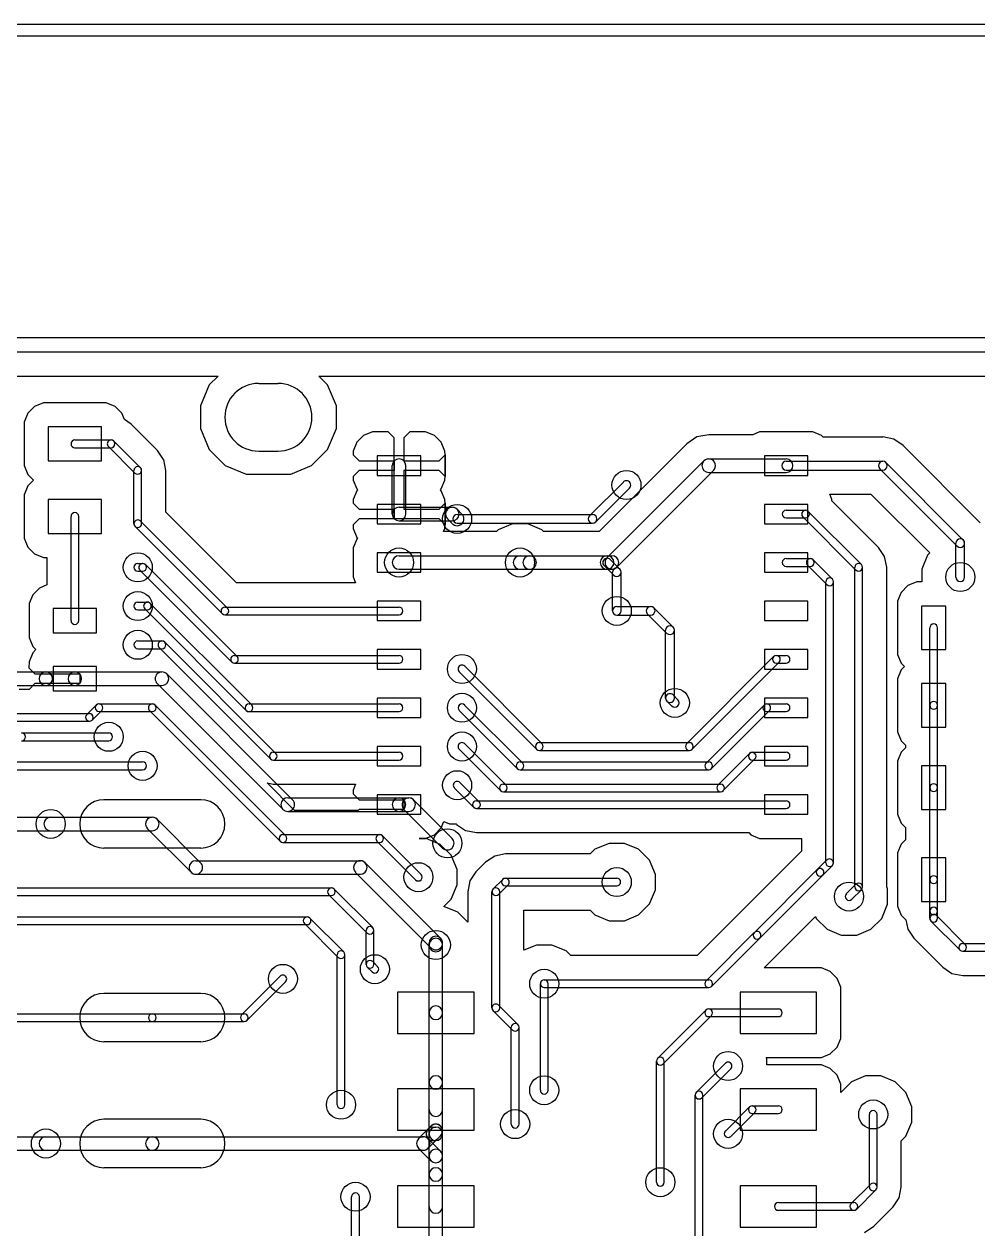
# Model space of a CAD drawing. Extents: x -29274 to 69862, y 24345 to 162744.
# Drawn here: x 45875 to 55732, y 68638 to 81080 of the extents above; entities that cross this region are included whole.
import ezdxf

# ---------------------------------------------------------------- set-up
doc = ezdxf.new("R2010")
doc.units = 0
doc.layers.add('BLACK', color=1, linetype='CONTINUOUS')

msp = doc.modelspace()

# ---------------------------------------------------------------- linework, layer by layer
at = {"layer": 'BLACK'}
for p, q in [((-8500, 81080), (61650, 81080)), ((-8500, 80960), (61650, 80960)), ((-7900, 77845), (61650, 77845)), ((-7900, 77695), (61650, 77695)), ((45688, 77445), (47879, 77445)), ((45688, 77445), (47879, 77445)), ((47879, 77445), (47788, 77354)), ((47879, 77445), (47788, 77354)), ((49012, 77353), (48920, 77445)), ((48920, 77445), (59890, 77445)), ((49012, 77353), (48920, 77445)), ((48920, 77445), (59890, 77445)), ((47788, 77354), (47698, 77137)), ((47788, 77354), (47698, 77137)), ((48300, 77370), (48500, 77370)), ((49102, 77137), (49012, 77353)), ((49102, 77137), (49012, 77353)), ((46076, 77169), (45984, 77131)), ((46076, 77169), (45984, 77131)), ((46626, 77169), (46076, 77169)), ((46626, 77169), (46076, 77169)), ((46725, 77169), (46626, 77169)), ((46725, 77169), (46626, 77169)), ((46816, 77131), (46725, 77169)), ((46816, 77131), (46725, 77169)), ((45914, 77061), (45876, 76970)), ((45914, 77061), (45876, 76970)), ((45984, 77131), (45914, 77061)), ((45984, 77131), (45914, 77061)), ((46886, 77061), (46816, 77131)), ((46886, 77061), (46816, 77131)), ((46913, 76995), (46886, 77061)), ((46913, 76995), (46886, 77061)), ((47698, 77137), (47698, 76903)), ((47698, 77137), (47698, 76903)), ((49102, 76903), (49102, 77137)), ((49102, 76903), (49102, 77137)), ((45876, 76970), (45876, 76871)), ((45876, 76970), (45876, 76871)), ((46675, 76920), (46125, 76920)), ((46125, 76920), (46125, 76570)), ((46675, 76570), (46675, 76920)), ((46980, 76950), (46913, 76995)), ((46980, 76950), (46913, 76995)), ((47254, 76676), (46980, 76950)), ((47254, 76676), (46980, 76950)), ((47698, 76903), (47788, 76687)), ((47698, 76903), (47788, 76687)), ((49012, 76686), (49102, 76903)), ((49012, 76686), (49102, 76903)), ((45876, 76871), (45876, 76521)), ((45876, 76871), (45876, 76521)), ((46400, 76785), (46774, 76785)), ((47077, 76499), (46803, 76773)), ((49384, 76831), (49314, 76761)), ((49384, 76831), (49314, 76761)), ((49475, 76869), (49384, 76831)), ((49475, 76869), (49384, 76831)), ((49574, 76869), (49475, 76869)), ((49574, 76869), (49475, 76869)), ((49638, 76870), (49574, 76869)), ((49638, 76870), (49574, 76869)), ((49700, 76808), (49638, 76870)), ((49700, 76808), (49638, 76870)), ((49700, 76570), (49700, 76808)), ((49700, 76570), (49700, 76808)), ((49862, 76870), (49800, 76808)), ((49862, 76870), (49800, 76808)), ((49800, 76808), (49800, 76570)), ((49800, 76808), (49800, 76570)), ((49926, 76869), (49862, 76870)), ((49926, 76869), (49862, 76870)), ((50025, 76869), (49926, 76869)), ((50025, 76869), (49926, 76869)), ((50116, 76831), (50025, 76869)), ((50116, 76831), (50025, 76869)), ((50186, 76761), (50116, 76831)), ((50186, 76761), (50116, 76831)), ((52828, 76816), (52724, 76746)), ((52828, 76816), (52724, 76746)), ((52950, 76840), (52828, 76816)), ((52950, 76840), (52828, 76816)), ((53405, 76840), (52950, 76840)), ((53405, 76840), (52950, 76840)), ((53476, 76869), (53405, 76840)), ((53476, 76869), (53405, 76840)), ((53926, 76869), (53476, 76869)), ((53926, 76869), (53476, 76869)), ((54025, 76869), (53926, 76869)), ((54025, 76869), (53926, 76869)), ((54116, 76831), (54025, 76869)), ((54116, 76831), (54025, 76869)), ((54132, 76815), (54116, 76831)), ((54132, 76815), (54116, 76831)), ((54745, 76815), (54132, 76815)), ((54745, 76815), (54132, 76815)), ((54750, 76816), (54745, 76815)), ((54750, 76816), (54745, 76815)), ((54863, 76793), (54750, 76816)), ((54863, 76793), (54750, 76816)), ((54959, 76729), (54863, 76793)), ((54959, 76729), (54863, 76793)), ((46400, 76705), (46774, 76705)), ((47021, 76443), (46747, 76717)), ((47255, 76675), (47254, 76676)), ((47255, 76675), (47254, 76676)), ((47317, 76582), (47255, 76675)), ((47317, 76582), (47255, 76675)), ((47788, 76687), (47953, 76521)), ((47788, 76687), (47953, 76521)), ((48300, 76670), (48500, 76670)), ((48846, 76521), (49012, 76686)), ((48846, 76521), (49012, 76686)), ((49276, 76669), (49275, 76632)), ((49276, 76669), (49275, 76632)), ((49314, 76761), (49276, 76669)), ((49314, 76761), (49276, 76669)), ((50224, 76669), (50186, 76761)), ((50224, 76669), (50186, 76761)), ((50225, 76632), (50224, 76669)), ((50225, 76632), (50224, 76669)), ((52724, 76746), (51818, 75840)), ((52724, 76746), (51818, 75840)), ((55756, 75931), (54959, 76729)), ((55756, 75931), (54959, 76729)), ((45876, 76521), (45914, 76429)), ((45876, 76521), (45914, 76429)), ((46125, 76570), (46675, 76570)), ((47318, 76581), (47317, 76582)), ((47318, 76581), (47317, 76582)), ((47339, 76471), (47318, 76581)), ((47339, 76471), (47318, 76581)), ((47953, 76521), (48170, 76431)), ((47953, 76521), (48170, 76431)), ((48630, 76431), (48846, 76521)), ((48630, 76431), (48846, 76521)), ((49275, 76632), (49337, 76570)), ((49275, 76632), (49337, 76570)), ((49337, 76570), (49700, 76570)), ((49337, 76570), (49700, 76570)), ((49975, 76620), (49525, 76620)), ((49525, 76620), (49525, 76420)), ((49680, 76020), (49680, 76520)), ((49700, 76470), (49700, 76570)), ((49700, 76570), (49700, 76470)), ((49700, 76470), (49700, 76570)), ((49700, 76570), (49700, 76470)), ((49800, 76570), (50163, 76570)), ((49800, 76570), (50163, 76570)), ((49820, 76020), (49820, 76520)), ((49975, 76420), (49975, 76620)), ((50163, 76570), (50225, 76632)), ((50163, 76570), (50225, 76632)), ((50225, 76408), (50225, 76632)), ((50225, 76632), (50225, 76408)), ((50225, 76408), (50225, 76632)), ((50225, 76632), (50225, 76408)), ((51901, 75570), (52900, 76569)), ((52950, 76590), (53750, 76590)), ((53975, 76620), (53525, 76620)), ((53525, 76620), (53525, 76420)), ((53750, 76565), (54750, 76565)), ((53975, 76420), (53975, 76620)), ((54782, 76551), (55581, 75752)), ((45914, 76429), (45973, 76370)), ((45914, 76429), (45973, 76370)), ((47010, 75920), (47010, 76470)), ((47090, 75920), (47090, 76470)), ((47340, 76470), (47339, 76471)), ((47340, 76470), (47339, 76471)), ((47340, 76041), (47340, 76470)), ((47340, 76041), (47340, 76470)), ((48170, 76431), (48404, 76431)), ((48170, 76431), (48404, 76431)), ((48404, 76431), (48630, 76431)), ((48404, 76431), (48630, 76431)), ((49337, 76470), (49275, 76408)), ((49337, 76470), (49275, 76408)), ((49275, 76408), (49276, 76371)), ((49275, 76408), (49276, 76371)), ((49700, 76470), (49337, 76470)), ((49700, 76470), (49337, 76470)), ((49525, 76420), (49975, 76420)), ((49700, 76308), (49700, 76470)), ((49700, 76308), (49700, 76470)), ((50163, 76470), (49800, 76470)), ((49800, 76470), (49800, 76308)), ((50163, 76470), (49800, 76470)), ((49800, 76470), (49800, 76308)), ((50225, 76408), (50163, 76470)), ((50225, 76408), (50163, 76470)), ((50224, 76371), (50225, 76408)), ((50224, 76371), (50225, 76408)), ((52000, 75471), (52999, 76470)), ((52950, 76450), (53750, 76450)), ((53525, 76420), (53975, 76420)), ((53750, 76475), (54750, 76475)), ((54719, 76488), (55518, 75689)), ((45914, 76311), (45876, 76220)), ((45914, 76311), (45876, 76220)), ((45973, 76370), (45914, 76311)), ((45973, 76370), (45914, 76311)), ((49276, 76371), (49314, 76279)), ((49276, 76371), (49314, 76279)), ((49314, 76279), (49323, 76270)), ((49314, 76279), (49323, 76270)), ((49323, 76270), (49314, 76261)), ((49323, 76270), (49314, 76261)), ((49700, 76232), (49700, 76308)), ((49700, 76232), (49700, 76308)), ((49800, 76308), (49800, 76232)), ((49800, 76308), (49800, 76232)), ((50177, 76270), (50186, 76279)), ((50177, 76270), (50186, 76279)), ((50186, 76261), (50177, 76270)), ((50186, 76261), (50177, 76270)), ((50186, 76279), (50224, 76371)), ((50186, 76279), (50224, 76371)), ((51719, 76002), (52068, 76351)), ((51782, 75939), (52131, 76288)), ((45876, 76220), (45876, 76121)), ((45876, 76220), (45876, 76121)), ((46675, 76170), (46125, 76170)), ((46125, 76170), (46125, 75820)), ((46675, 75820), (46675, 76170)), ((49276, 76169), (49275, 76132)), ((49276, 76169), (49275, 76132)), ((49314, 76261), (49276, 76169)), ((49314, 76261), (49276, 76169)), ((49700, 76070), (49700, 76232)), ((49700, 76070), (49700, 76232)), ((49800, 76232), (49800, 76070)), ((49800, 76232), (49800, 76070)), ((50224, 76169), (50186, 76261)), ((50224, 76169), (50186, 76261)), ((50225, 76132), (50224, 76169)), ((50225, 76132), (50224, 76169)), ((54224, 76169), (54200, 76225)), ((54200, 76225), (54627, 76225)), ((54224, 76169), (54200, 76225)), ((54200, 76225), (54627, 76225)), ((54224, 76156), (54224, 76169)), ((54224, 76156), (54224, 76169)), ((54704, 75676), (54224, 76156)), ((54704, 75676), (54224, 76156)), ((54627, 76225), (55234, 75619)), ((54627, 76225), (55234, 75619)), ((45876, 76121), (45876, 75771)), ((45876, 76121), (45876, 75771)), ((48070, 75310), (47340, 76041)), ((48070, 75310), (47340, 76041)), ((49275, 76132), (49337, 76070)), ((49275, 76132), (49337, 76070)), ((49337, 76070), (49700, 76070)), ((49337, 76070), (49700, 76070)), ((49975, 76120), (49525, 76120)), ((49525, 76120), (49525, 75920)), ((49700, 75970), (49700, 76070)), ((49700, 76070), (49700, 75970)), ((49700, 75970), (49700, 76070)), ((49700, 76070), (49700, 75970)), ((49750, 76090), (50300, 76090)), ((49800, 76070), (50163, 76070)), ((49800, 76070), (50163, 76070)), ((49975, 75920), (49975, 76120)), ((50163, 76070), (50225, 76132)), ((50163, 76070), (50225, 76132)), ((50225, 75908), (50225, 76132)), ((50225, 76132), (50225, 75908)), ((50225, 75908), (50225, 76132)), ((50225, 76132), (50225, 75908)), ((50399, 76020), (50350, 76069)), ((53975, 76120), (53525, 76120)), ((53525, 76120), (53525, 75920)), ((53750, 76060), (53950, 76060)), ((53975, 75920), (53975, 76120)), ((53979, 76048), (54528, 75499)), ((46360, 74921), (46360, 75995)), ((46440, 74921), (46440, 75995)), ((47978, 75049), (47079, 75948)), ((49337, 75970), (49275, 75908)), ((49337, 75970), (49275, 75908)), ((49275, 75908), (49276, 75871)), ((49275, 75908), (49276, 75871)), ((49650, 75970), (49337, 75970)), ((49650, 75970), (49337, 75970)), ((49525, 75920), (49975, 75920)), ((49700, 75970), (49650, 75970)), ((49700, 75970), (49650, 75970)), ((49800, 75970), (49700, 75970)), ((49800, 75970), (49700, 75970)), ((49750, 75950), (50300, 75950)), ((49850, 75970), (49800, 75970)), ((49850, 75970), (49800, 75970)), ((50163, 75970), (49850, 75970)), ((50163, 75970), (49850, 75970)), ((50225, 75908), (50163, 75970)), ((50225, 75908), (50163, 75970)), ((50224, 75871), (50225, 75908)), ((50224, 75871), (50225, 75908)), ((50300, 75921), (50251, 75970)), ((50350, 76015), (51750, 76015)), ((50350, 75925), (51750, 75925)), ((50921, 75919), (50774, 75858)), ((50921, 75919), (50774, 75858)), ((51080, 75919), (50921, 75919)), ((51080, 75919), (50921, 75919)), ((51226, 75858), (51080, 75919)), ((51226, 75858), (51080, 75919)), ((53525, 75920), (53975, 75920)), ((53750, 75980), (53950, 75980)), ((53922, 75991), (54471, 75442)), ((46125, 75820), (46675, 75820)), ((47921, 74992), (47022, 75891)), ((49276, 75871), (49314, 75779)), ((49276, 75871), (49314, 75779)), ((49314, 75779), (49323, 75770)), ((49314, 75779), (49323, 75770)), ((50211, 75840), (50224, 75871)), ((50211, 75840), (50224, 75871)), ((50756, 75840), (50211, 75840)), ((50756, 75840), (50211, 75840)), ((50774, 75858), (50756, 75840)), ((50774, 75858), (50756, 75840)), ((51244, 75840), (51226, 75858)), ((51244, 75840), (51226, 75858)), ((51818, 75840), (51244, 75840)), ((51818, 75840), (51244, 75840)), ((45876, 75771), (45914, 75679)), ((45876, 75771), (45914, 75679)), ((45914, 75679), (45984, 75609)), ((45914, 75679), (45984, 75609)), ((49314, 75761), (49276, 75670)), ((49314, 75761), (49276, 75670)), ((49276, 75670), (49276, 75571)), ((49276, 75670), (49276, 75571)), ((49323, 75770), (49314, 75761)), ((49323, 75770), (49314, 75761)), ((54705, 75675), (54704, 75676)), ((54705, 75675), (54704, 75676)), ((54767, 75582), (54705, 75675)), ((54767, 75582), (54705, 75675)), ((55505, 75370), (55505, 75720)), ((55595, 75370), (55595, 75720)), ((45984, 75609), (46075, 75571)), ((45984, 75609), (46075, 75571)), ((46075, 75571), (46110, 75571)), ((46075, 75571), (46110, 75571)), ((46110, 75571), (46110, 75288)), ((46110, 75571), (46110, 75288)), ((49276, 75571), (49276, 75371)), ((49276, 75571), (49276, 75371)), ((49975, 75620), (49525, 75620)), ((49525, 75620), (49525, 75420)), ((49750, 75590), (51100, 75590)), ((49975, 75420), (49975, 75620)), ((51000, 75590), (51100, 75590)), ((51100, 75590), (51900, 75590)), ((51900, 75590), (51950, 75590)), ((52031, 75452), (51932, 75551)), ((53975, 75620), (53525, 75620)), ((53525, 75620), (53525, 75420)), ((53750, 75560), (54000, 75560)), ((53975, 75420), (53975, 75620)), ((54228, 75349), (54029, 75548)), ((54768, 75581), (54767, 75582)), ((54768, 75581), (54767, 75582)), ((54789, 75471), (54768, 75581)), ((54789, 75471), (54768, 75581)), ((55212, 75596), (55151, 75450)), ((55212, 75596), (55151, 75450)), ((55234, 75619), (55212, 75596)), ((55234, 75619), (55212, 75596)), ((47050, 75510), (47100, 75510)), ((47050, 75430), (47100, 75430)), ((48021, 74492), (47072, 75441)), ((48078, 74549), (47129, 75498)), ((49525, 75420), (49975, 75420)), ((49750, 75450), (51100, 75450)), ((51000, 75450), (51100, 75450)), ((51100, 75450), (51900, 75450)), ((51968, 75389), (51869, 75488)), ((51900, 75450), (51950, 75450)), ((51955, 75020), (51955, 75420)), ((52045, 75020), (52045, 75420)), ((53525, 75420), (53975, 75420)), ((53750, 75480), (54000, 75480)), ((54171, 75292), (53972, 75491)), ((54460, 72170), (54460, 75470)), ((54540, 72170), (54540, 75470)), ((54790, 75470), (54789, 75471)), ((54790, 75470), (54789, 75471)), ((54790, 72171), (54790, 75470)), ((54790, 72171), (54790, 75470)), ((55151, 75450), (55151, 75319)), ((55151, 75450), (55151, 75319)), ((46110, 75288), (46034, 75256)), ((46110, 75288), (46034, 75256)), ((49301, 75310), (48070, 75310)), ((49301, 75310), (48070, 75310)), ((49276, 75371), (49301, 75310)), ((49276, 75371), (49301, 75310)), ((54160, 72420), (54160, 75320)), ((54240, 72420), (54240, 75320)), ((55009, 75281), (54939, 75211)), ((55009, 75281), (54939, 75211)), ((55101, 75319), (55009, 75281)), ((55101, 75319), (55009, 75281)), ((55151, 75319), (55101, 75319)), ((55151, 75319), (55101, 75319)), ((45964, 75186), (45926, 75095)), ((45964, 75186), (45926, 75095)), ((46034, 75256), (45964, 75186)), ((46034, 75256), (45964, 75186)), ((54939, 75211), (54901, 75120)), ((54939, 75211), (54901, 75120)), ((45926, 75095), (45926, 74996)), ((45926, 75095), (45926, 74996)), ((46625, 75045), (46175, 75045)), ((46175, 75045), (46175, 74795)), ((46625, 74795), (46625, 75045)), ((47050, 75110), (47150, 75110)), ((47050, 75030), (47150, 75030)), ((48171, 73992), (47122, 75041)), ((48228, 74049), (47179, 75098)), ((47950, 75060), (49750, 75060)), ((49975, 75120), (49525, 75120)), ((49525, 75120), (49525, 74920)), ((49975, 74920), (49975, 75120)), ((52000, 75065), (52350, 75065)), ((52582, 74852), (52382, 75052)), ((53975, 75120), (53525, 75120)), ((53525, 75120), (53525, 74920)), ((53975, 74920), (53975, 75120)), ((54901, 75120), (54901, 75021)), ((54901, 75120), (54901, 75021)), ((55150, 75070), (55150, 74620)), ((55400, 75070), (55150, 75070)), ((55400, 74620), (55400, 75070)), ((45926, 74996), (45926, 74746)), ((45926, 74996), (45926, 74746)), ((47950, 74980), (49750, 74980)), ((49525, 74920), (49975, 74920)), ((52000, 74975), (52350, 74975)), ((52518, 74788), (52318, 74988)), ((53525, 74920), (53975, 74920)), ((54901, 75021), (54901, 74571)), ((54901, 75021), (54901, 74571)), ((46175, 74795), (46625, 74795)), ((52505, 74120), (52505, 74820)), ((52595, 74120), (52595, 74820)), ((55235, 74045), (55235, 74845)), ((55315, 74045), (55315, 74845)), ((45926, 74746), (45964, 74654)), ((45926, 74746), (45964, 74654)), ((45964, 74654), (45998, 74620)), ((45964, 74654), (45998, 74620)), ((47050, 74710), (47300, 74710)), ((48478, 73548), (47328, 74698)), ((45964, 74586), (45926, 74494)), ((45964, 74586), (45926, 74494)), ((45998, 74620), (45964, 74586)), ((45998, 74620), (45964, 74586)), ((47050, 74630), (47300, 74630)), ((48422, 73492), (47272, 74642)), ((48050, 74560), (49750, 74560)), ((49975, 74620), (49525, 74620)), ((49525, 74620), (49525, 74420)), ((49975, 74420), (49975, 74620)), ((53621, 74548), (52722, 73649)), ((53975, 74620), (53525, 74620)), ((53525, 74620), (53525, 74420)), ((53650, 74560), (53750, 74560)), ((53975, 74420), (53975, 74620)), ((54901, 74571), (54939, 74479)), ((54901, 74571), (54939, 74479)), ((55150, 74620), (55400, 74620)), ((45926, 74494), (45925, 74432)), ((45926, 74494), (45925, 74432)), ((45925, 74432), (45987, 74370)), ((45925, 74432), (45987, 74370)), ((46625, 74445), (46175, 74445)), ((46175, 74445), (46175, 74195)), ((46625, 74195), (46625, 74445)), ((48050, 74480), (49750, 74480)), ((49525, 74420), (49975, 74420)), ((51228, 73649), (50429, 74448)), ((53678, 74491), (52779, 73592)), ((53525, 74420), (53975, 74420)), ((53650, 74480), (53750, 74480)), ((54939, 74411), (54901, 74320)), ((54939, 74411), (54901, 74320)), ((54939, 74479), (54973, 74445)), ((54939, 74479), (54973, 74445)), ((54973, 74445), (54939, 74411)), ((54973, 74445), (54939, 74411)), ((45100, 74390), (46100, 74390)), ((45987, 74370), (46300, 74370)), ((45987, 74370), (46300, 74370)), ((46100, 74390), (46400, 74390)), ((46300, 74370), (46350, 74370)), ((46300, 74370), (46350, 74370)), ((46350, 74370), (46450, 74370)), ((46350, 74370), (46450, 74370)), ((46400, 74390), (47300, 74390)), ((46450, 74370), (46450, 74270)), ((46450, 74370), (46450, 74270)), ((47350, 74369), (48649, 73070)), ((51171, 73592), (50372, 74391)), ((54901, 74320), (54901, 74221)), ((54901, 74320), (54901, 74221)), ((45100, 74250), (46100, 74250)), ((45927, 74210), (45823, 74210)), ((45927, 74210), (45823, 74210)), ((45987, 74270), (45927, 74210)), ((45987, 74270), (45927, 74210)), ((46300, 74270), (45987, 74270)), ((46300, 74270), (45987, 74270)), ((46100, 74250), (46400, 74250)), ((46175, 74195), (46625, 74195)), ((46350, 74270), (46300, 74270)), ((46350, 74270), (46300, 74270)), ((46450, 74270), (46350, 74270)), ((46450, 74270), (46350, 74270)), ((46400, 74250), (47300, 74250)), ((47251, 74270), (48550, 72971)), ((54901, 74221), (54901, 73771)), ((54901, 74221), (54901, 73771)), ((55150, 74270), (55150, 73820)), ((55400, 74270), (55150, 74270)), ((55400, 73820), (55400, 74270)), ((46621, 74048), (46522, 73949)), ((46650, 74060), (47200, 74060)), ((48578, 72699), (47229, 74048)), ((48200, 74060), (49750, 74060)), ((49975, 74120), (49525, 74120)), ((49525, 74120), (49525, 73920)), ((49975, 73920), (49975, 74120)), ((50428, 74048), (51028, 73448)), ((52568, 74038), (52518, 74088)), ((52632, 74102), (52582, 74152)), ((52922, 73448), (53522, 74048)), ((53975, 74120), (53525, 74120)), ((53525, 74120), (53525, 73920)), ((53550, 74060), (53750, 74060)), ((53975, 73920), (53975, 74120)), ((55235, 73195), (55235, 74045)), ((55315, 73195), (55315, 74045)), ((42550, 73960), (46550, 73960)), ((46678, 73991), (46579, 73892)), ((46650, 73980), (47200, 73980)), ((48521, 72642), (47172, 73991)), ((48200, 73980), (49750, 73980)), ((49525, 73920), (49975, 73920)), ((50372, 73992), (50972, 73392)), ((52978, 73392), (53578, 73992)), ((53525, 73920), (53975, 73920)), ((53550, 73980), (53750, 73980)), ((42550, 73880), (46550, 73880)), ((55150, 73820), (55400, 73820)), ((45850, 73760), (46750, 73760)), ((45850, 73680), (46750, 73680)), ((51200, 73660), (52750, 73660)), ((54901, 73771), (54939, 73679)), ((54901, 73771), (54939, 73679)), ((54939, 73679), (54985, 73633)), ((54939, 73679), (54985, 73633)), ((48450, 73560), (49750, 73560)), ((49975, 73620), (49525, 73620)), ((49525, 73620), (49525, 73420)), ((49975, 73420), (49975, 73620)), ((50799, 73164), (50372, 73591)), ((50856, 73221), (50429, 73648)), ((51200, 73580), (52750, 73580)), ((53371, 73548), (53044, 73221)), ((53400, 73560), (53750, 73560)), ((53975, 73620), (53525, 73620)), ((53525, 73620), (53525, 73420)), ((53975, 73420), (53975, 73620)), ((54939, 73561), (54901, 73470)), ((54939, 73561), (54901, 73470)), ((54985, 73607), (54939, 73561)), ((54985, 73607), (54939, 73561)), ((54985, 73633), (54985, 73607)), ((54985, 73633), (54985, 73607)), ((42500, 73460), (47100, 73460)), ((48450, 73480), (49750, 73480)), ((49525, 73420), (49975, 73420)), ((51000, 73460), (52950, 73460)), ((53428, 73491), (53101, 73164)), ((53400, 73480), (53750, 73480)), ((53525, 73420), (53975, 73420)), ((54901, 73470), (54901, 73371)), ((54901, 73470), (54901, 73371)), ((55150, 73420), (55150, 72970)), ((55400, 73420), (55150, 73420)), ((55400, 72970), (55400, 73420)), ((42500, 73380), (47100, 73380)), ((51000, 73380), (52950, 73380)), ((54901, 73371), (54901, 72921)), ((54901, 73371), (54901, 72921)), ((48670, 72960), (48387, 73243)), ((48387, 73243), (48450, 73230)), ((48670, 72960), (48387, 73243)), ((48387, 73243), (48450, 73230)), ((48450, 73230), (49301, 73230)), ((48450, 73230), (49301, 73230)), ((49276, 73169), (49275, 73132)), ((49276, 73169), (49275, 73132)), ((49301, 73230), (49276, 73169)), ((49301, 73230), (49276, 73169)), ((50521, 72992), (50322, 73191)), ((50578, 73049), (50379, 73248)), ((50828, 73232), (53072, 73232)), ((55235, 72245), (55235, 73195)), ((55315, 72245), (55315, 73195)), ((47700, 73070), (46700, 73070)), ((48600, 73090), (49750, 73090)), ((49275, 73132), (49337, 73070)), ((49275, 73132), (49337, 73070)), ((49337, 73070), (49650, 73070)), ((49337, 73070), (49650, 73070)), ((49975, 73120), (49525, 73120)), ((49525, 73120), (49525, 72920)), ((49650, 73070), (49700, 73070)), ((49650, 73070), (49700, 73070)), ((49700, 73070), (49800, 73070)), ((49700, 73070), (49800, 73070)), ((49750, 73090), (49850, 73090)), ((49800, 73070), (49800, 72970)), ((49800, 73070), (49800, 72970)), ((49900, 73069), (50299, 72670)), ((49975, 72920), (49975, 73120)), ((50550, 73060), (53750, 73060)), ((50828, 73152), (53072, 73152)), ((53975, 73120), (53525, 73120)), ((53525, 73120), (53525, 72920)), ((53975, 72920), (53975, 73120)), ((48600, 72950), (49750, 72950)), ((49327, 72960), (48670, 72960)), ((49327, 72960), (48670, 72960)), ((49337, 72970), (49327, 72960)), ((49337, 72970), (49327, 72960)), ((49650, 72970), (49337, 72970)), ((49650, 72970), (49337, 72970)), ((49525, 72920), (49975, 72920)), ((49700, 72970), (49650, 72970)), ((49700, 72970), (49650, 72970)), ((49800, 72970), (49700, 72970)), ((49800, 72970), (49700, 72970)), ((49750, 72950), (49850, 72950)), ((49801, 72970), (50200, 72571)), ((50550, 72980), (53750, 72980)), ((53525, 72920), (53975, 72920)), ((54901, 72921), (54939, 72829)), ((54901, 72921), (54939, 72829)), ((55150, 72970), (55400, 72970)), ((43200, 72890), (47200, 72890)), ((46150, 72890), (47200, 72890)), ((47699, 72420), (47250, 72869)), ((50186, 72779), (50213, 72845)), ((50186, 72779), (50213, 72845)), ((50213, 72845), (50270, 72821)), ((50213, 72845), (50270, 72821)), ((50270, 72821), (50339, 72821)), ((50270, 72821), (50339, 72821)), ((50339, 72821), (50344, 72816)), ((50339, 72821), (50344, 72816)), ((50344, 72816), (50345, 72815)), ((50344, 72816), (50345, 72815)), ((50345, 72815), (50438, 72753)), ((50345, 72815), (50438, 72753)), ((54939, 72829), (54985, 72783)), ((54939, 72829), (54985, 72783)), ((43200, 72750), (47200, 72750)), ((46150, 72750), (47200, 72750)), ((47600, 72321), (47151, 72770)), ((48550, 72710), (49550, 72710)), ((49978, 72299), (49579, 72698)), ((49961, 72669), (49959, 72671)), ((49959, 72671), (50025, 72671)), ((49961, 72669), (49959, 72671)), ((49959, 72671), (50025, 72671)), ((50030, 72669), (49961, 72669)), ((50030, 72669), (49961, 72669)), ((50025, 72671), (50116, 72709)), ((50025, 72671), (50116, 72709)), ((50176, 72608), (50030, 72669)), ((50176, 72608), (50030, 72669)), ((50116, 72709), (50186, 72779)), ((50116, 72709), (50186, 72779)), ((50438, 72753), (50439, 72752)), ((50438, 72753), (50439, 72752)), ((50439, 72752), (50549, 72731)), ((50439, 72752), (50549, 72731)), ((50549, 72731), (50550, 72730)), ((50549, 72731), (50550, 72730)), ((50550, 72730), (53363, 72730)), ((50550, 72730), (53363, 72730)), ((53363, 72730), (53384, 72709)), ((53363, 72730), (53384, 72709)), ((53384, 72709), (53475, 72671)), ((53384, 72709), (53475, 72671)), ((53475, 72671), (53574, 72671)), ((53475, 72671), (53574, 72671)), ((53574, 72671), (53910, 72671)), ((53574, 72671), (53910, 72671)), ((53910, 72671), (53910, 72540)), ((53910, 72671), (53910, 72540)), ((54985, 72783), (54985, 72657)), ((54985, 72783), (54985, 72657)), ((47700, 72570), (46700, 72570)), ((48550, 72630), (49550, 72630)), ((49921, 72242), (49522, 72641)), ((50288, 72496), (50176, 72608)), ((50288, 72496), (50176, 72608)), ((51774, 72558), (51726, 72510)), ((51774, 72558), (51726, 72510)), ((51921, 72619), (51774, 72558)), ((51921, 72619), (51774, 72558)), ((52080, 72619), (51921, 72619)), ((52080, 72619), (51921, 72619)), ((52226, 72558), (52080, 72619)), ((52226, 72558), (52080, 72619)), ((52338, 72446), (52226, 72558)), ((52338, 72446), (52226, 72558)), ((53910, 72540), (53895, 72525)), ((53910, 72540), (53895, 72525)), ((54939, 72611), (54901, 72520)), ((54939, 72611), (54901, 72520)), ((54985, 72657), (54939, 72611)), ((54985, 72657), (54939, 72611)), ((47650, 72440), (49350, 72440)), ((50179, 71640), (49400, 72419)), ((50349, 72349), (50288, 72496)), ((50349, 72349), (50288, 72496)), ((50645, 72425), (50545, 72325)), ((50645, 72425), (50545, 72325)), ((50739, 72488), (50645, 72425)), ((50739, 72488), (50645, 72425)), ((50850, 72510), (50739, 72488)), ((50850, 72510), (50739, 72488)), ((51726, 72510), (50850, 72510)), ((51726, 72510), (50850, 72510)), ((52399, 72299), (52338, 72446)), ((52399, 72299), (52338, 72446)), ((53895, 72525), (53245, 71875)), ((53895, 72525), (53245, 71875)), ((54072, 72349), (54171, 72448)), ((54901, 72520), (54901, 72421)), ((54901, 72520), (54901, 72421)), ((54901, 72421), (54901, 71971)), ((54901, 72421), (54901, 71971)), ((55150, 72470), (55150, 72020)), ((55400, 72470), (55150, 72470)), ((55400, 72020), (55400, 72470)), ((47650, 72300), (49350, 72300)), ((50080, 71541), (49301, 72320)), ((50349, 72190), (50349, 72349)), ((50349, 72190), (50349, 72349)), ((50545, 72325), (50482, 72231)), ((50545, 72325), (50482, 72231)), ((52399, 72140), (52399, 72299)), ((52399, 72140), (52399, 72299)), ((53422, 71699), (54071, 72348)), ((53479, 71642), (54128, 72291)), ((54129, 72292), (54228, 72391)), ((50288, 72044), (50349, 72190)), ((50288, 72044), (50349, 72190)), ((50482, 72231), (50460, 72120)), ((50482, 72231), (50460, 72120)), ((50722, 72149), (50821, 72248)), ((50779, 72092), (50878, 72191)), ((50850, 72260), (52000, 72260)), ((50850, 72180), (52000, 72180)), ((54471, 72198), (54372, 72099)), ((54790, 72170), (54790, 72171)), ((54790, 72170), (54790, 72171)), ((54799, 72149), (54790, 72170)), ((54799, 72149), (54790, 72170)), ((55235, 71921), (55235, 72245)), ((55315, 71921), (55315, 72245)), ((45350, 72160), (49050, 72160)), ((45350, 72080), (49050, 72080)), ((49022, 72091), (49421, 71692)), ((49079, 72148), (49478, 71749)), ((50212, 71969), (50288, 72044)), ((50212, 71969), (50288, 72044)), ((50460, 72120), (50460, 71804)), ((50460, 72120), (50460, 71804)), ((50710, 70920), (50710, 72120)), ((50790, 70920), (50790, 72120)), ((52338, 71994), (52399, 72140)), ((52338, 71994), (52399, 72140)), ((54528, 72141), (54429, 72042)), ((54799, 71990), (54799, 72149)), ((54799, 71990), (54799, 72149)), ((50356, 71908), (50212, 71969)), ((50356, 71908), (50212, 71969)), ((51040, 71515), (51040, 71930)), ((51040, 71930), (51726, 71930)), ((51040, 71515), (51040, 71930)), ((51040, 71930), (51726, 71930)), ((51726, 71930), (51774, 71882)), ((51726, 71930), (51774, 71882)), ((52226, 71882), (52338, 71994)), ((52226, 71882), (52338, 71994)), ((54738, 71844), (54799, 71990)), ((54738, 71844), (54799, 71990)), ((54901, 71971), (54939, 71879)), ((54901, 71971), (54939, 71879)), ((55150, 72020), (55400, 72020)), ((55235, 71846), (55235, 71920)), ((55315, 71846), (55315, 71920)), ((42600, 71860), (48800, 71860)), ((48772, 71791), (49121, 71442)), ((48829, 71848), (49178, 71499)), ((50460, 71804), (50356, 71908)), ((50460, 71804), (50356, 71908)), ((51774, 71882), (51920, 71821)), ((51774, 71882), (51920, 71821)), ((51920, 71821), (52079, 71821)), ((51920, 71821), (52079, 71821)), ((52079, 71821), (52226, 71882)), ((52079, 71821), (52226, 71882)), ((53245, 71875), (52830, 71460)), ((53245, 71875), (52830, 71460)), ((53655, 71465), (54053, 71864)), ((53655, 71465), (54053, 71864)), ((54053, 71864), (54062, 71844)), ((54053, 71864), (54062, 71844)), ((54062, 71844), (54174, 71732)), ((54062, 71844), (54174, 71732)), ((54626, 71732), (54738, 71844)), ((54626, 71732), (54738, 71844)), ((54939, 71879), (54987, 71831)), ((54939, 71879), (54987, 71831)), ((54987, 71831), (55007, 71734)), ((54987, 71831), (55007, 71734)), ((55547, 71517), (55247, 71817)), ((55603, 71573), (55303, 71873)), ((42600, 71780), (48800, 71780)), ((49410, 71370), (49410, 71720)), ((49490, 71370), (49490, 71720)), ((52922, 71199), (53421, 71698)), ((54174, 71732), (54320, 71671)), ((54174, 71732), (54320, 71671)), ((54320, 71671), (54479, 71671)), ((54320, 71671), (54479, 71671)), ((54479, 71671), (54626, 71732)), ((54479, 71671), (54626, 71732)), ((55007, 71734), (55070, 71640)), ((55007, 71734), (55070, 71640)), ((50060, 71570), (50060, 71590)), ((50060, 70870), (50060, 71570)), ((50200, 71570), (50200, 71590)), ((50200, 70870), (50200, 71570)), ((51171, 71569), (51040, 71515)), ((51171, 71569), (51040, 71515)), ((51330, 71569), (51171, 71569)), ((51330, 71569), (51171, 71569)), ((51476, 71508), (51330, 71569)), ((51476, 71508), (51330, 71569)), ((52979, 71142), (53478, 71641)), ((55070, 71640), (55370, 71340)), ((55070, 71640), (55370, 71340)), ((55575, 71585), (57725, 71585)), ((49110, 69920), (49110, 71470)), ((49190, 69920), (49190, 71470)), ((51524, 71460), (51476, 71508)), ((51524, 71460), (51476, 71508)), ((52830, 71460), (51524, 71460)), ((52830, 71460), (51524, 71460)), ((53523, 71333), (53655, 71465)), ((53523, 71333), (53655, 71465)), ((55575, 71505), (57725, 71505)), ((49422, 71341), (49471, 71292)), ((49479, 71398), (49528, 71349)), ((54016, 71333), (53523, 71333)), ((54016, 71333), (53523, 71333)), ((54115, 71333), (54016, 71333)), ((54115, 71333), (54016, 71333)), ((54206, 71295), (54115, 71333)), ((54206, 71295), (54115, 71333)), ((54276, 71225), (54206, 71295)), ((54276, 71225), (54206, 71295)), ((55370, 71340), (55464, 71277)), ((55370, 71340), (55464, 71277)), ((48122, 70849), (48521, 71248)), ((48179, 70792), (48578, 71191)), ((51210, 70070), (51210, 71170)), ((51250, 71210), (52950, 71210)), ((51290, 70070), (51290, 71170)), ((54314, 71133), (54276, 71225)), ((54314, 71133), (54276, 71225)), ((55464, 71277), (55575, 71255)), ((55464, 71277), (55575, 71255)), ((55575, 71255), (57725, 71255)), ((55575, 71255), (57725, 71255)), ((47700, 71070), (46700, 71070)), ((50525, 71084), (49735, 71084)), ((49735, 71084), (49735, 70656)), ((50525, 70656), (50525, 71084)), ((51250, 71130), (52950, 71130)), ((54065, 71084), (53275, 71084)), ((53275, 71084), (53275, 70656)), ((54065, 70656), (54065, 71084)), ((54314, 70705), (54314, 71133)), ((54314, 70705), (54314, 71133)), ((50978, 70749), (50779, 70948)), ((43200, 70860), (47200, 70860)), ((47200, 70860), (48150, 70860)), ((50060, 70150), (50060, 70870)), ((50200, 70150), (50200, 70870)), ((50921, 70692), (50722, 70891)), ((52921, 70898), (52422, 70399)), ((52978, 70841), (52479, 70342)), ((52950, 70910), (53670, 70910)), ((52950, 70830), (53670, 70830)), ((43200, 70780), (47200, 70780)), ((47200, 70780), (48150, 70780)), ((50910, 69720), (50910, 70720)), ((50990, 69720), (50990, 70720)), ((54314, 70606), (54314, 70705)), ((54314, 70606), (54314, 70705)), ((47700, 70570), (46700, 70570)), ((49735, 70656), (50525, 70656)), ((53275, 70656), (54065, 70656)), ((54276, 70515), (54314, 70606)), ((54276, 70515), (54314, 70606)), ((54114, 70407), (54206, 70445)), ((54114, 70407), (54206, 70445)), ((54206, 70445), (54276, 70515)), ((54206, 70445), (54276, 70515)), ((52410, 69120), (52410, 70370)), ((52490, 69120), (52490, 70370)), ((52822, 70048), (53122, 70348)), ((53549, 70399), (53545, 70407)), ((53545, 70407), (54114, 70407)), ((53549, 70399), (53545, 70407)), ((53545, 70407), (54114, 70407)), ((53549, 70333), (53549, 70399)), ((53549, 70333), (53549, 70399)), ((54016, 70333), (53549, 70333)), ((54016, 70333), (53549, 70333)), ((54115, 70333), (54016, 70333)), ((54115, 70333), (54016, 70333)), ((54206, 70295), (54115, 70333)), ((54206, 70295), (54115, 70333)), ((52878, 69992), (53178, 70292)), ((54276, 70225), (54206, 70295)), ((54276, 70225), (54206, 70295)), ((54314, 70133), (54276, 70225)), ((54314, 70133), (54276, 70225)), ((54571, 70219), (54424, 70158)), ((54571, 70219), (54424, 70158)), ((54730, 70219), (54571, 70219)), ((54730, 70219), (54571, 70219)), ((54876, 70158), (54730, 70219)), ((54876, 70158), (54730, 70219)), ((50525, 70084), (49735, 70084)), ((49735, 70084), (49735, 69656)), ((50060, 69870), (50060, 70150)), ((50060, 69620), (50060, 70150)), ((50200, 69870), (50200, 70150)), ((50200, 69620), (50200, 70150)), ((50525, 69656), (50525, 70084)), ((54065, 70084), (53275, 70084)), ((53275, 70084), (53275, 69656)), ((54065, 69656), (54065, 70084)), ((54424, 70158), (54314, 70048)), ((54424, 70158), (54314, 70048)), ((54314, 70048), (54314, 70133)), ((54314, 70048), (54314, 70133)), ((54988, 70046), (54876, 70158)), ((54988, 70046), (54876, 70158)), ((52810, 68220), (52810, 70020)), ((52890, 68220), (52890, 70020)), ((55049, 69899), (54988, 70046)), ((55049, 69899), (54988, 70046)), ((53371, 69898), (53122, 69649)), ((53428, 69841), (53179, 69592)), ((53400, 69910), (53670, 69910)), ((53400, 69830), (53670, 69830)), ((54610, 69070), (54610, 69820)), ((54690, 69070), (54690, 69820)), ((55049, 69740), (55049, 69899)), ((55049, 69740), (55049, 69899)), ((47700, 69770), (46700, 69770)), ((49951, 69570), (50080, 69699)), ((50080, 69699), (50051, 69670)), ((50100, 69690), (50130, 69690)), ((54988, 69594), (55049, 69740)), ((54988, 69594), (55049, 69740)), ((43200, 69590), (47200, 69590)), ((46100, 69590), (47200, 69590)), ((47200, 69590), (50000, 69590)), ((49735, 69656), (50525, 69656)), ((50050, 69471), (50179, 69600)), ((50050, 69569), (50179, 69440)), ((50060, 69390), (50060, 69620)), ((50179, 69600), (50150, 69571)), ((50200, 69390), (50200, 69620)), ((53275, 69656), (54065, 69656)), ((54940, 69546), (54988, 69594)), ((54940, 69546), (54988, 69594)), ((43200, 69450), (47200, 69450)), ((46100, 69450), (47200, 69450)), ((47200, 69450), (50000, 69450)), ((49951, 69470), (50080, 69341)), ((50100, 69550), (50130, 69550)), ((54940, 69070), (54940, 69546)), ((54940, 69070), (54940, 69546)), ((50060, 69200), (50060, 69390)), ((50200, 69200), (50200, 69390)), ((47700, 69270), (46700, 69270)), ((50060, 68870), (50060, 69200)), ((50060, 67870), (50060, 69200)), ((50200, 68870), (50200, 69200)), ((50200, 67870), (50200, 69200)), ((50525, 69084), (49735, 69084)), ((49735, 69084), (49735, 68656)), ((50525, 68656), (50525, 69084)), ((54065, 69084), (53275, 69084)), ((53275, 69084), (53275, 68656)), ((54065, 68656), (54065, 69084)), ((54621, 69098), (54422, 68899)), ((54918, 68959), (54939, 69069)), ((54918, 68959), (54939, 69069)), ((54939, 69069), (54940, 69070)), ((54939, 69069), (54940, 69070)), ((49260, 68020), (49260, 68970)), ((49340, 68020), (49340, 68970)), ((54678, 69041), (54479, 68842)), ((54855, 68865), (54917, 68958)), ((54855, 68865), (54917, 68958)), ((54917, 68958), (54918, 68959)), ((54917, 68958), (54918, 68959)), ((53670, 68910), (54450, 68910)), ((53670, 68830), (54450, 68830)), ((54655, 68665), (54854, 68864)), ((54655, 68665), (54854, 68864)), ((54854, 68864), (54854, 68865)), ((54854, 68865), (54855, 68865)), ((54854, 68864), (54854, 68865)), ((54854, 68865), (54855, 68865)), ((49735, 68656), (50525, 68656)), ((53275, 68656), (54065, 68656)), ((54561, 68602), (54655, 68665)), ((54561, 68602), (54655, 68665))]:
    msp.add_line(p, q, dxfattribs=at)
for centre in [(52100, 76320), (50350, 75970), (49750, 75520), (51000, 75520), (47050, 75470), (55550, 75370), (47050, 75070), (52000, 75020), (47050, 74670), (50400, 74420), (50400, 74020), (52600, 74070), (46750, 73720), (50400, 73620), (47100, 73420), (50350, 73220), (46150, 72820), (50250, 72620), (49950, 72270), (52000, 72220), (54400, 72070), (50130, 71570), (49500, 71320), (48550, 71220), (51250, 71170), (53150, 70320), (51250, 70070), (49150, 69920), (54650, 69820), (50950, 69720), (53150, 69620), (46100, 69520), (52450, 69120), (49300, 68970)]:
    msp.add_circle(centre, 150, dxfattribs=at)
for centre, radius, start, end in [((48300, 77020), 350, 90, 270), ((48500, 77020), 350, 270, 450), ((46400, 76745), 40, 90, 270), ((46775, 76745), 40, 405, 585), ((46774, 76745), 40, 270, 450), ((49750, 76520), 70, 360, 540), ((52950, 76520), 70, 90, 270), ((52950, 76520), 70, 315, 495), ((53750, 76520), 45, 90, 270), ((53750, 76520), 70, 270, 450), ((54750, 76520), 45, 45, 225), ((54750, 76520), 45, 270, 450), ((47050, 76470), 40, 360, 540), ((47049, 76471), 40, 225, 405), ((52100, 76320), 45, 315, 495), ((46400, 75995), 40, 360, 540), ((49750, 76020), 70, 90, 270), ((50300, 76020), 70, 405, 585), ((50300, 76020), 70, 270, 450), ((53750, 76020), 40, 90, 270), ((53951, 76019), 40, 45, 225), ((53950, 76020), 40, 270, 450), ((47050, 75920), 40, 405, 585), ((47050, 75920), 40, 180, 360), ((49750, 76020), 70, 180, 360), ((50350, 75970), 70, 225, 405), ((50350, 75970), 45, 90, 270), ((51750, 75970), 45, 135, 315), ((51750, 75970), 45, 270, 450), ((55550, 75720), 45, 360, 540), ((55550, 75720), 45, 225, 405), ((49750, 75520), 70, 90, 270), ((51000, 75520), 70, 90, 270), ((51100, 75520), 70, 90, 270), ((51100, 75520), 70, 270, 450), ((51100, 75520), 70, 270, 450), ((51900, 75520), 70, 90, 270), ((51901, 75519), 45, 405, 585), ((51950, 75520), 70, 135, 315), ((51900, 75520), 70, 270, 450), ((51950, 75520), 70, 270, 450), ((53750, 75520), 40, 90, 270), ((54000, 75520), 40, 405, 585), ((54000, 75520), 40, 270, 450), ((47050, 75470), 40, 90, 270), ((47101, 75469), 40, 405, 585), ((47100, 75470), 40, 270, 450), ((52000, 75420), 45, 360, 540), ((51999, 75421), 45, 225, 405), ((54500, 75470), 40, 360, 540), ((54499, 75471), 40, 225, 405), ((54200, 75320), 40, 360, 540), ((54200, 75320), 40, 225, 405), ((55550, 75370), 45, 180, 360), ((47050, 75070), 40, 90, 270), ((47150, 75070), 40, 405, 585), ((47150, 75070), 40, 270, 450), ((47950, 75020), 40, 90, 270), ((47950, 75020), 40, 225, 405), ((49750, 75020), 40, 270, 450), ((52000, 75020), 45, 90, 270), ((52350, 75020), 45, 405, 585), ((52350, 75020), 45, 270, 450), ((46400, 74921), 40, 180, 360), ((52000, 75020), 45, 180, 360), ((52550, 74820), 45, 360, 540), ((52550, 74820), 45, 225, 405), ((55275, 74845), 40, 360, 540), ((47050, 74670), 40, 90, 270), ((47300, 74670), 40, 405, 585), ((47300, 74670), 40, 270, 450), ((48050, 74520), 40, 90, 270), ((48049, 74521), 40, 225, 405), ((49750, 74520), 40, 270, 450), ((53650, 74520), 40, 90, 270), ((53650, 74520), 40, -45, 135), ((53750, 74520), 40, 270, 450), ((50400, 74420), 40, 405, 585), ((46100, 74320), 70, 90, 270), ((46100, 74320), 70, 270, 450), ((46400, 74320), 70, 90, 270), ((46400, 74320), 70, 270, 450), ((47300, 74320), 70, 45, 225), ((47300, 74320), 70, 270, 450), ((52550, 74120), 45, 405, 585), ((46650, 74020), 40, 90, 270), ((46649, 74019), 40, -45, 135), ((47200, 74020), 40, 405, 585), ((47200, 74020), 40, 270, 450), ((48200, 74020), 40, 90, 270), ((48200, 74020), 40, 225, 405), ((49750, 74020), 40, 270, 450), ((50400, 74020), 40, 45, 225), ((52550, 74120), 45, 180, 360), ((52600, 74070), 45, 225, 405), ((53550, 74020), 40, 90, 270), ((53550, 74020), 40, 315, 495), ((53750, 74020), 40, 270, 450), ((55275, 74045), 40, 360, 540), ((55275, 74045), 40, 180, 360), ((46551, 73921), 40, 135, 315), ((46550, 73920), 40, 270, 450), ((45850, 73720), 40, 270, 450), ((46750, 73720), 40, 270, 450), ((50400, 73620), 40, 405, 585), ((51200, 73620), 40, 90, 270), ((52750, 73620), 40, 270, 450), ((48450, 73520), 40, 90, 270), ((48450, 73520), 40, 225, 405), ((49750, 73520), 40, 270, 450), ((51200, 73620), 40, 225, 405), ((52750, 73620), 40, 135, 315), ((53400, 73520), 40, 90, 270), ((53399, 73519), 40, -45, 135), ((53750, 73520), 40, 270, 450), ((47100, 73420), 40, 270, 450), ((51000, 73420), 40, 90, 270), ((51000, 73420), 40, 225, 405), ((52950, 73420), 40, 135, 315), ((52950, 73420), 40, 270, 450), ((50350, 73220), 40, 405, 585), ((50828, 73192), 40, 90, 270), ((50828, 73192), 40, 225, 405), ((53073, 73193), 40, 135, 315), ((53072, 73192), 40, 270, 450), ((55275, 73195), 40, 360, 540), ((55275, 73195), 40, 180, 360), ((46700, 72820), 250, 450, 630), ((47700, 72820), 250, 270, 450), ((48600, 73020), 70, 90, 270), ((48600, 73020), 70, 225, 405), ((49750, 73020), 70, 90, 270), ((49750, 73020), 70, 270, 450), ((49851, 73019), 70, 45, 225), ((49850, 73020), 70, 270, 450), ((50550, 73020), 40, 90, 270), ((50550, 73020), 40, 225, 405), ((53750, 73020), 40, 270, 450), ((46150, 72820), 70, 90, 270), ((47200, 72820), 70, 405, 585), ((47200, 72820), 70, 270, 450), ((47200, 72820), 70, 270, 450), ((48550, 72670), 40, 90, 270), ((48550, 72670), 40, 225, 405), ((49551, 72669), 40, 405, 585), ((49550, 72670), 40, 270, 450), ((50249, 72621), 70, 225, 405), ((47650, 72370), 70, 90, 270), ((47650, 72370), 70, 225, 405), ((49350, 72370), 70, 405, 585), ((49350, 72370), 70, 270, 450), ((54200, 72420), 40, 180, 360), ((54199, 72419), 40, 315, 495), ((49949, 72271), 40, 225, 405), ((54101, 72321), 40, 135, 315), ((54100, 72320), 40, 315, 495), ((50850, 72220), 40, 90, 270), ((50849, 72219), 40, 315, 495), ((52000, 72220), 40, 270, 450), ((54500, 72170), 40, 180, 360), ((54499, 72169), 40, -45, 135), ((55275, 72245), 40, 360, 540), ((55275, 72245), 40, 180, 360), ((49051, 72119), 40, 45, 225), ((49050, 72120), 40, 270, 450), ((50750, 72120), 40, 360, 540), ((50751, 72121), 40, 135, 315), ((54401, 72071), 40, 135, 315), ((55275, 71920), 40, 360, 540), ((55275, 71921), 40, 180, 360), ((48800, 71820), 40, 45, 225), ((48800, 71820), 40, 270, 450), ((55275, 71845), 40, 405, 585), ((55275, 71846), 40, 180, 360), ((49450, 71720), 40, 360, 540), ((49449, 71721), 40, 225, 405), ((53450, 71670), 40, 135, 315), ((53450, 71670), 40, 315, 495), ((50130, 71590), 70, 360, 540), ((50130, 71570), 70, 360, 540), ((50130, 71570), 70, 180, 360), ((50130, 71590), 70, 225, 405), ((55575, 71545), 40, 90, 270), ((55575, 71545), 40, 225, 405), ((49150, 71470), 40, 360, 540), ((49150, 71470), 40, 225, 405), ((49450, 71370), 40, 45, 225), ((49450, 71370), 40, 180, 360), ((49500, 71320), 40, 225, 405), ((48549, 71219), 40, 315, 495), ((51250, 71170), 40, 90, 270), ((51250, 71170), 40, 360, 540), ((52950, 71170), 40, 135, 315), ((52950, 71170), 40, 270, 450), ((46700, 70820), 250, 450, 630), ((47700, 70820), 250, 270, 450), ((50130, 70870), 70, 360, 540), ((50750, 70920), 40, 405, 585), ((50750, 70920), 40, 180, 360), ((47200, 70820), 40, 90, 270), ((47200, 70820), 40, 270, 450), ((48151, 70821), 40, 135, 315), ((48150, 70820), 40, 270, 450), ((50130, 70870), 70, 180, 360), ((52950, 70870), 40, 90, 270), ((52950, 70870), 40, -45, 135), ((53670, 70870), 40, 270, 450), ((50950, 70720), 40, 360, 540), ((50950, 70720), 40, 225, 405), ((52450, 70370), 40, 360, 540), ((52450, 70370), 40, 135, 315), ((53150, 70320), 40, 315, 495), ((50130, 70150), 70, 360, 540), ((50130, 70150), 70, 360, 540), ((50130, 70150), 70, 180, 360), ((51250, 70070), 40, 180, 360), ((52850, 70020), 40, 360, 540), ((52850, 70020), 40, 135, 315), ((49150, 69920), 40, 180, 360), ((50130, 69870), 70, 180, 360), ((53400, 69870), 40, 90, 270), ((53399, 69869), 40, -45, 135), ((53670, 69870), 40, 270, 450), ((54650, 69820), 40, 360, 540), ((46700, 69520), 250, 450, 630), ((47700, 69520), 250, 270, 450), ((50100, 69620), 70, 90, 270), ((50130, 69620), 70, 360, 540), ((50129, 69649), 70, 315, 495), ((50130, 69650), 70, -45, 135), ((50130, 69620), 70, 270, 450), ((50950, 69720), 40, 180, 360), ((46100, 69520), 70, 90, 270), ((47200, 69520), 70, 90, 270), ((47200, 69520), 70, 270, 450), ((47200, 69520), 70, 270, 450), ((50001, 69519), 70, 45, 225), ((50001, 69521), 70, 135, 315), ((50000, 69520), 70, 270, 450), ((50100, 69620), 70, 135, 315), ((50130, 69620), 70, 180, 360), ((53151, 69621), 40, 135, 315), ((50130, 69390), 70, 360, 540), ((50129, 69391), 70, 225, 405), ((50130, 69390), 70, 180, 360), ((50130, 69200), 70, 360, 540), ((50130, 69200), 70, 360, 540), ((50130, 69200), 70, 180, 360), ((52450, 69120), 40, 180, 360), ((54650, 69070), 40, 180, 360), ((54650, 69070), 40, -45, 135), ((49300, 68970), 40, 360, 540), ((50130, 68870), 70, 180, 360), ((53670, 68870), 40, 90, 270), ((54450, 68870), 40, 135, 315), ((54450, 68870), 40, 270, 450)]:
    msp.add_arc(centre, radius, start, end, dxfattribs=at)

doc.saveas('drawing.dxf')
